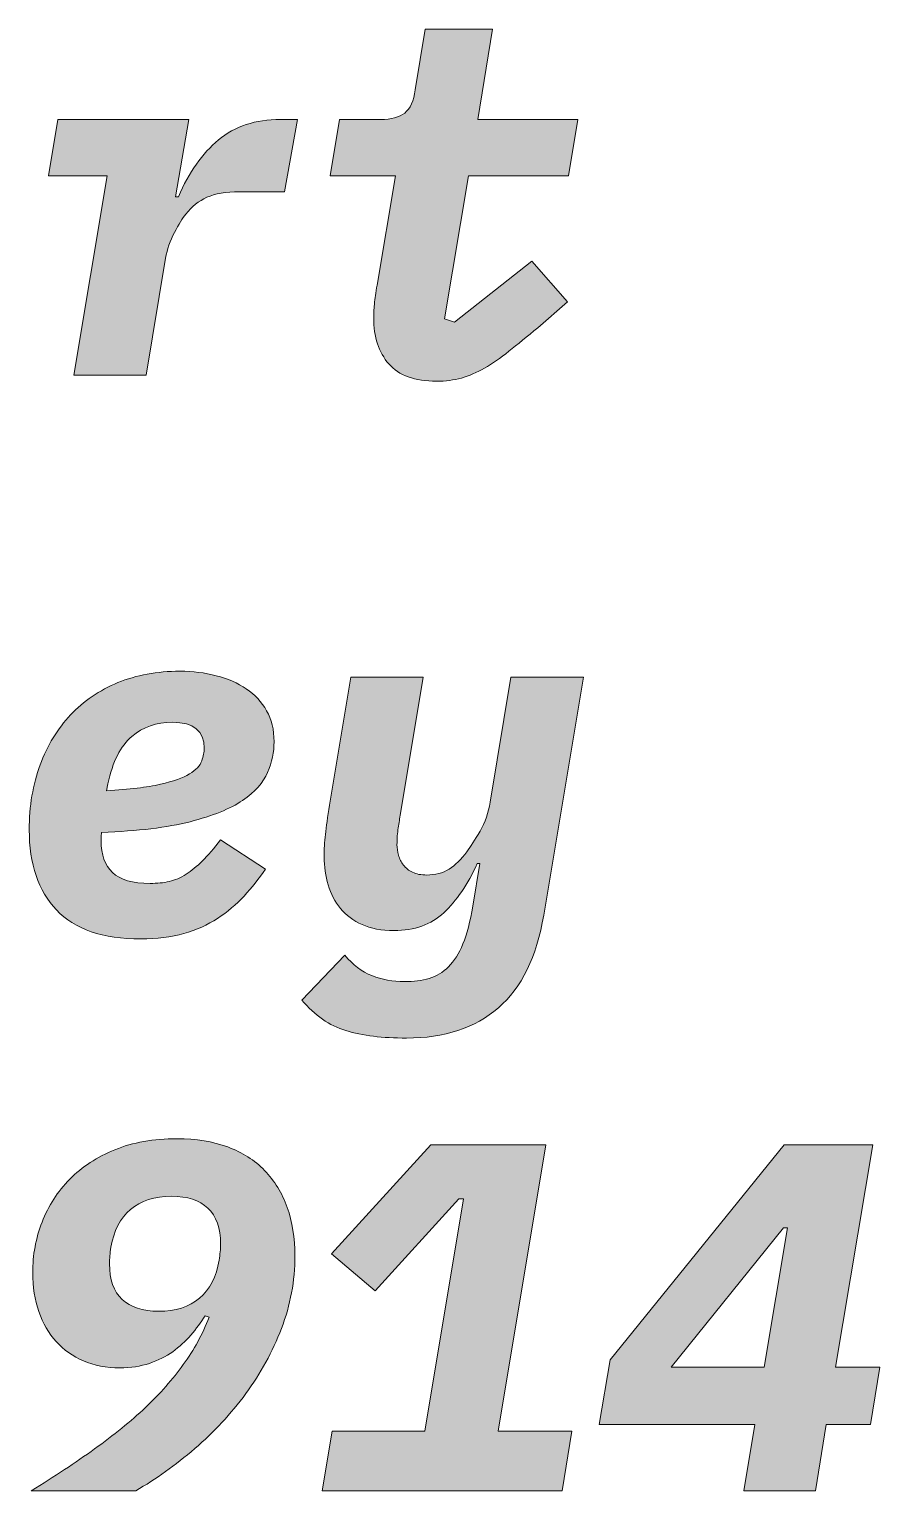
# Model space of a CAD drawing. Header units: millimetres. Extents: x 321 to 468, y -292 to -120.
# Drawn here: x 341.21 to 346.05, y -128.41 to -120.09 of the extents above; entities that cross this region are included whole.
import ezdxf

# ---------------------------------------------------------------- set-up
doc = ezdxf.new("R2010")
doc.units = ezdxf.units.MM
doc.header["$MEASUREMENT"] = 0
doc.layers.add('Layer 1', color=7, linetype='Continuous', lineweight=0)

msp = doc.modelspace()

# ---------------------------------------------------------------- hatches: boundary and pattern name
at = {"layer": 'Layer 1'}
h = msp.add_hatch(color=1, dxfattribs=at)
h.dxf.hatch_style = 2
edge = h.paths.add_edge_path()
edge.add_spline(control_points=[(343.5317, -122.0949), (343.4076, -122.0949), (343.3167, -122.0619), (343.2595, -121.9961), (343.202, -121.9303), (343.1734, -121.8427), (343.1734, -121.7335), (343.1734, -121.7074), (343.1748, -121.6805), (343.1775, -121.6533), (343.1803, -121.6259), (343.1854, -121.5907), (343.193, -121.5473), (343.193, -121.5473), (343.2974, -120.9265), (343.2974, -120.9265), (343.2974, -120.9265), (342.925, -120.9265), (342.925, -120.9265), (342.925, -120.9265), (342.9787, -120.6048), (342.9787, -120.6048), (342.9787, -120.6048), (343.213, -120.6048), (343.213, -120.6048), (343.2729, -120.6048), (343.3188, -120.5925), (343.3498, -120.5681), (343.3808, -120.5436), (343.4011, -120.4993), (343.4104, -120.4354), (343.4104, -120.4354), (343.4669, -120.0911), (343.4669, -120.0911), (343.4669, -120.0911), (343.8507, -120.0911), (343.8507, -120.0911), (343.8507, -120.0911), (343.7659, -120.6048), (343.7659, -120.6048), (343.7659, -120.6048), (344.3361, -120.6048), (344.3361, -120.6048), (344.3361, -120.6048), (344.2824, -120.9265), (344.2824, -120.9265), (344.2824, -120.9265), (343.7125, -120.9265), (343.7125, -120.9265), (343.7125, -120.9265), (343.5768, -121.7392), (343.5768, -121.7392), (343.5768, -121.7392), (343.6333, -121.759), (343.6333, -121.759), (343.6333, -121.759), (344.0736, -121.4119), (344.0736, -121.4119), (344.0736, -121.4119), (344.2768, -121.6433), (344.2768, -121.6433), (344.2768, -121.6433), (344.1077, -121.79), (344.1077, -121.79), (344.0474, -121.8409), (343.9926, -121.8856), (343.9437, -121.9241), (343.8948, -121.9626), (343.8483, -121.9947), (343.8042, -122.02), (343.7601, -122.0455), (343.7163, -122.0643), (343.6729, -122.0765), (343.6295, -122.0887), (343.5827, -122.0949), (343.5317, -122.0949)], knot_values=[0, 0, 0, 0, 1, 1, 1, 2, 2, 2, 3, 3, 3, 4, 4, 4, 5, 5, 5, 6, 6, 6, 7, 7, 7, 8, 8, 8, 9, 9, 9, 10, 10, 10, 11, 11, 11, 12, 12, 12, 13, 13, 13, 14, 14, 14, 15, 15, 15, 16, 16, 16, 17, 17, 17, 18, 18, 18, 19, 19, 19, 20, 20, 20, 21, 21, 21, 22, 22, 22, 23, 23, 23, 24, 24, 24, 25, 25, 25, 25], degree=3, periodic=0)
h = msp.add_hatch(color=1, dxfattribs=at)
h.dxf.hatch_style = 2
edge = h.paths.add_edge_path()
edge.add_spline(control_points=[(341.466, -122.061), (341.466, -122.061), (341.6551, -120.9265), (341.6551, -120.9265), (341.6551, -120.9265), (341.322, -120.9265), (341.322, -120.9265), (341.322, -120.9265), (341.3757, -120.6048), (341.3757, -120.6048), (341.3757, -120.6048), (342.1209, -120.6048), (342.1209, -120.6048), (342.1209, -120.6048), (342.0444, -121.045), (342.0444, -121.045), (342.0444, -121.045), (342.0616, -121.045), (342.0616, -121.045), (342.1216, -120.9059), (342.1977, -120.7977), (342.2901, -120.7205), (342.3824, -120.6433), (342.4999, -120.6048), (342.6428, -120.6048), (342.6428, -120.6048), (342.7389, -120.6048), (342.7389, -120.6048), (342.7389, -120.6048), (342.6656, -121.0168), (342.6656, -121.0168), (342.6656, -121.0168), (342.4086, -121.0168), (342.4086, -121.0168), (342.3314, -121.0168), (342.2697, -121.0271), (342.2239, -121.0478), (342.1777, -121.0685), (342.1378, -121.1005), (342.1037, -121.1437), (342.0851, -121.1663), (342.0634, -121.2013), (342.0389, -121.2481), (342.0144, -121.2953), (341.9976, -121.3441), (341.9883, -121.3949), (341.9883, -121.3949), (341.878, -122.061), (341.878, -122.061), (341.878, -122.061), (341.466, -122.061), (341.466, -122.061)], knot_values=[0, 0, 0, 0, 1, 1, 1, 2, 2, 2, 3, 3, 3, 4, 4, 4, 5, 5, 5, 6, 6, 6, 7, 7, 7, 8, 8, 8, 9, 9, 9, 10, 10, 10, 11, 11, 11, 12, 12, 12, 13, 13, 13, 14, 14, 14, 15, 15, 15, 16, 16, 16, 17, 17, 17, 17], degree=3, periodic=0)
h = msp.add_hatch(color=1, dxfattribs=at)
h.dxf.hatch_style = 2
edge = h.paths.add_edge_path()
edge.add_spline(control_points=[(342.0275, -124.0366), (341.9373, -124.0366), (341.8601, -124.0633), (341.796, -124.117), (341.7323, -124.1706), (341.6872, -124.2605), (341.6606, -124.3864), (341.6606, -124.3864), (341.6524, -124.4261), (341.6524, -124.4261), (341.7822, -124.4185), (341.8842, -124.4062), (341.9586, -124.3894), (342.0327, -124.3723), (342.0882, -124.3527), (342.125, -124.3301), (342.1616, -124.3075), (342.1846, -124.2831), (342.1943, -124.2567), (342.2036, -124.2304), (342.2084, -124.2059), (342.2084, -124.1833), (342.2084, -124.0855), (342.1481, -124.0366), (342.0275, -124.0366)], knot_values=[0, 0, 0, 0, 1, 1, 1, 2, 2, 2, 3, 3, 3, 4, 4, 4, 5, 5, 5, 6, 6, 6, 7, 7, 7, 8, 8, 8, 8], degree=3, periodic=0)
edge = h.paths.add_edge_path()
edge.add_spline(control_points=[(341.847, -125.2699), (341.6307, -125.2699), (341.4708, -125.2148), (341.3671, -125.1047), (341.2638, -124.9947), (341.2121, -124.8427), (341.2121, -124.6489), (341.2121, -124.5136), (341.2328, -124.3902), (341.2741, -124.2793), (341.3154, -124.1682), (341.3733, -124.0733), (341.4477, -123.9942), (341.5218, -123.9151), (341.6117, -123.854), (341.7171, -123.8108), (341.8226, -123.7675), (341.94, -123.7458), (342.0699, -123.7458), (342.1433, -123.7458), (342.2125, -123.7543), (342.2773, -123.7713), (342.3424, -123.7882), (342.3993, -123.8132), (342.4482, -123.8461), (342.4971, -123.879), (342.5357, -123.9203), (342.5639, -123.9703), (342.5922, -124.02), (342.6063, -124.079), (342.6063, -124.1467), (342.6063, -124.2049), (342.5939, -124.2633), (342.5695, -124.3217), (342.545, -124.3799), (342.4974, -124.4331), (342.4268, -124.481), (342.3565, -124.5291), (342.2566, -124.5695), (342.1278, -124.6024), (341.9989, -124.6353), (341.8308, -124.6557), (341.6241, -124.6631), (341.622, -124.6744), (341.6214, -124.6834), (341.6214, -124.6899), (341.6214, -124.6965), (341.6214, -124.7036), (341.6214, -124.7111), (341.6214, -124.79), (341.6427, -124.8503), (341.6861, -124.8917), (341.7295, -124.9332), (341.8008, -124.9538), (341.9008, -124.9538), (341.94, -124.9538), (341.9762, -124.9501), (342.0093, -124.9425), (342.042, -124.9351), (342.074, -124.9213), (342.1054, -124.9015), (342.1364, -124.8818), (342.1674, -124.8563), (342.1984, -124.8253), (342.2294, -124.7943), (342.2639, -124.7544), (342.3014, -124.7054), (342.3014, -124.7054), (342.5581, -124.8718), (342.5581, -124.8718), (342.5205, -124.9265), (342.4795, -124.9778), (342.4354, -125.0257), (342.3913, -125.0737), (342.341, -125.1161), (342.2845, -125.1528), (342.228, -125.1895), (342.164, -125.2181), (342.0926, -125.2388), (342.021, -125.2594), (341.939, -125.2699), (341.847, -125.2699)], knot_values=[0, 0, 0, 0, 1, 1, 1, 2, 2, 2, 3, 3, 3, 4, 4, 4, 5, 5, 5, 6, 6, 6, 7, 7, 7, 8, 8, 8, 9, 9, 9, 10, 10, 10, 11, 11, 11, 12, 12, 12, 13, 13, 13, 14, 14, 14, 15, 15, 15, 16, 16, 16, 17, 17, 17, 18, 18, 18, 19, 19, 19, 20, 20, 20, 21, 21, 21, 22, 22, 22, 23, 23, 23, 24, 24, 24, 25, 25, 25, 26, 26, 26, 27, 27, 27, 27], degree=3, periodic=0)
h = msp.add_hatch(color=1, dxfattribs=at)
h.dxf.hatch_style = 2
edge = h.paths.add_edge_path()
edge.add_spline(control_points=[(343.3598, -125.8342), (343.224, -125.8342), (343.1093, -125.8201), (343.0152, -125.7917), (342.9212, -125.7631), (342.8375, -125.7052), (342.7641, -125.6179), (342.7641, -125.6179), (343.0097, -125.3629), (343.0097, -125.3629), (343.0549, -125.4176), (343.1062, -125.4561), (343.1634, -125.4787), (343.2209, -125.5013), (343.2826, -125.5126), (343.3484, -125.5126), (343.4011, -125.5126), (343.4479, -125.5064), (343.4893, -125.4944), (343.531, -125.4821), (343.5675, -125.4601), (343.5995, -125.4282), (343.6316, -125.3964), (343.6588, -125.3528), (343.6815, -125.2977), (343.7039, -125.2422), (343.7229, -125.1707), (343.7377, -125.0825), (343.7377, -125.0825), (343.7773, -124.8408), (343.7773, -124.8408), (343.7773, -124.8408), (343.7632, -124.8408), (343.7632, -124.8408), (343.7087, -124.9594), (343.645, -125.0525), (343.5727, -125.1202), (343.5003, -125.1879), (343.4056, -125.2219), (343.2891, -125.2219), (343.2175, -125.2219), (343.1568, -125.2107), (343.1069, -125.1879), (343.0573, -125.1654), (343.0163, -125.1349), (342.9842, -125.0963), (342.9522, -125.0577), (342.9288, -125.0131), (342.9136, -124.9623), (342.8988, -124.9115), (342.8912, -124.8579), (342.8912, -124.8014), (342.8912, -124.7601), (342.8936, -124.7177), (342.8981, -124.6744), (342.9029, -124.631), (342.9109, -124.5756), (342.9222, -124.5079), (342.9222, -124.5079), (343.0435, -123.7798), (343.0435, -123.7798), (343.0435, -123.7798), (343.4555, -123.7798), (343.4555, -123.7798), (343.4555, -123.7798), (343.3256, -124.5558), (343.3256, -124.5558), (343.3219, -124.5823), (343.3177, -124.6095), (343.3129, -124.6378), (343.3084, -124.6658), (343.306, -124.6979), (343.306, -124.7337), (343.306, -124.7525), (343.3088, -124.7723), (343.3146, -124.793), (343.3201, -124.8136), (343.3294, -124.8324), (343.3429, -124.8493), (343.356, -124.8663), (343.3732, -124.8799), (343.3949, -124.8903), (343.4166, -124.9006), (343.4435, -124.9058), (343.4755, -124.9058), (343.5241, -124.9058), (343.5665, -124.8946), (343.6023, -124.8718), (343.6381, -124.8493), (343.6719, -124.8164), (343.7039, -124.7731), (343.7246, -124.7449), (343.7494, -124.706), (343.7787, -124.656), (343.808, -124.6062), (343.8273, -124.5511), (343.8366, -124.491), (343.8366, -124.491), (343.9551, -123.7798), (343.9551, -123.7798), (343.9551, -123.7798), (344.3671, -123.7798), (344.3671, -123.7798), (344.3671, -123.7798), (344.1414, -125.1344), (344.1414, -125.1344), (344.1018, -125.3714), (344.0157, -125.5474), (343.8831, -125.6622), (343.7504, -125.7769), (343.5761, -125.8342), (343.3598, -125.8342)], knot_values=[0, 0, 0, 0, 1, 1, 1, 2, 2, 2, 3, 3, 3, 4, 4, 4, 5, 5, 5, 6, 6, 6, 7, 7, 7, 8, 8, 8, 9, 9, 9, 10, 10, 10, 11, 11, 11, 12, 12, 12, 13, 13, 13, 14, 14, 14, 15, 15, 15, 16, 16, 16, 17, 17, 17, 18, 18, 18, 19, 19, 19, 20, 20, 20, 21, 21, 21, 22, 22, 22, 23, 23, 23, 24, 24, 24, 25, 25, 25, 26, 26, 26, 27, 27, 27, 28, 28, 28, 29, 29, 29, 30, 30, 30, 31, 31, 31, 32, 32, 32, 33, 33, 33, 34, 34, 34, 35, 35, 35, 36, 36, 36, 37, 37, 37, 37], degree=3, periodic=0)
h = msp.add_hatch(color=1, dxfattribs=at)
h.dxf.hatch_style = 2
edge = h.paths.add_edge_path()
edge.add_spline(control_points=[(341.9486, -127.3894), (342.0444, -127.3894), (342.1223, -127.3644), (342.1815, -127.3146), (342.2408, -127.2648), (342.278, -127.1928), (342.2928, -127.0986), (342.2987, -127.0648), (342.3014, -127.0338), (342.3014, -127.0056), (342.3014, -126.9151), (342.2773, -126.8474), (342.2294, -126.8023), (342.1815, -126.7572), (342.1123, -126.7346), (342.022, -126.7346), (341.9259, -126.7346), (341.8484, -126.7596), (341.7891, -126.8094), (341.7299, -126.8593), (341.6927, -126.9312), (341.6775, -127.0252), (341.672, -127.0591), (341.6692, -127.0901), (341.6692, -127.1184), (341.6692, -127.2087), (341.693, -127.2765), (341.7412, -127.3217), (341.7891, -127.3668), (341.8584, -127.3894), (341.9486, -127.3894)], knot_values=[0, 0, 0, 0, 1, 1, 1, 2, 2, 2, 3, 3, 3, 4, 4, 4, 5, 5, 5, 6, 6, 6, 7, 7, 7, 8, 8, 8, 9, 9, 9, 10, 10, 10, 10], degree=3, periodic=0)
edge = h.paths.add_edge_path()
edge.add_spline(control_points=[(342.7248, -127.0733), (342.7248, -127.2162), (342.6993, -127.354), (342.6483, -127.4867), (342.5977, -127.6193), (342.5298, -127.7432), (342.4454, -127.8579), (342.3607, -127.9726), (342.2639, -128.077), (342.1547, -128.171), (342.0455, -128.2653), (341.9335, -128.3452), (341.8188, -128.411), (341.8188, -128.411), (341.2235, -128.411), (341.2235, -128.411), (341.3551, -128.33), (341.4753, -128.2506), (341.5845, -128.1726), (341.6937, -128.0944), (341.7902, -128.0158), (341.8739, -127.9368), (341.9576, -127.8579), (342.0296, -127.7764), (342.0895, -127.6927), (342.1498, -127.609), (342.1988, -127.5192), (342.2363, -127.4233), (342.2363, -127.4233), (342.2139, -127.4147), (342.2139, -127.4147), (342.1895, -127.4524), (342.1622, -127.4891), (342.1319, -127.5247), (342.102, -127.5606), (342.0675, -127.5921), (342.0289, -127.6193), (341.9903, -127.6467), (341.9462, -127.6687), (341.8963, -127.6856), (341.8467, -127.7027), (341.7905, -127.7111), (341.7285, -127.7111), (341.6513, -127.7111), (341.5821, -127.6979), (341.5211, -127.6715), (341.4598, -127.6453), (341.4081, -127.6086), (341.3657, -127.5614), (341.3234, -127.5146), (341.2906, -127.4576), (341.2669, -127.3907), (341.2434, -127.3241), (341.2317, -127.2502), (341.2317, -127.1692), (341.2317, -127.0695), (341.2496, -126.9735), (341.2855, -126.8814), (341.3209, -126.7892), (341.3737, -126.7077), (341.4432, -126.6373), (341.5128, -126.5667), (341.5986, -126.5107), (341.7003, -126.4693), (341.8019, -126.428), (341.9194, -126.4072), (342.053, -126.4072), (342.1622, -126.4072), (342.2587, -126.4227), (342.3424, -126.4538), (342.4261, -126.4848), (342.4961, -126.5296), (342.5526, -126.5878), (342.6091, -126.6462), (342.6518, -126.7162), (342.6811, -126.7982), (342.71, -126.88), (342.7248, -126.9716), (342.7248, -127.0733)], knot_values=[0, 0, 0, 0, 1, 1, 1, 2, 2, 2, 3, 3, 3, 4, 4, 4, 5, 5, 5, 6, 6, 6, 7, 7, 7, 8, 8, 8, 9, 9, 9, 10, 10, 10, 11, 11, 11, 12, 12, 12, 13, 13, 13, 14, 14, 14, 15, 15, 15, 16, 16, 16, 17, 17, 17, 18, 18, 18, 19, 19, 19, 20, 20, 20, 21, 21, 21, 22, 22, 22, 23, 23, 23, 24, 24, 24, 25, 25, 25, 26, 26, 26, 26], degree=3, periodic=0)
h = msp.add_hatch(color=1, dxfattribs=at)
h.dxf.hatch_style = 2
edge = h.paths.add_edge_path()
edge.add_spline(control_points=[(342.8799, -128.411), (342.8799, -128.411), (342.9364, -128.0723), (342.9364, -128.0723), (342.9364, -128.0723), (343.4641, -128.0723), (343.4641, -128.0723), (343.4641, -128.0723), (343.6843, -126.7487), (343.6843, -126.7487), (343.6843, -126.7487), (343.6588, -126.7487), (343.6588, -126.7487), (343.6588, -126.7487), (343.182, -127.2736), (343.182, -127.2736), (343.182, -127.2736), (342.9336, -127.0619), (342.9336, -127.0619), (342.9336, -127.0619), (343.4979, -126.4411), (343.4979, -126.4411), (343.4979, -126.4411), (344.1528, -126.4411), (344.1528, -126.4411), (344.1528, -126.4411), (343.8817, -128.0723), (343.8817, -128.0723), (343.8817, -128.0723), (344.3023, -128.0723), (344.3023, -128.0723), (344.3023, -128.0723), (344.2458, -128.411), (344.2458, -128.411), (344.2458, -128.411), (342.8799, -128.411), (342.8799, -128.411)], knot_values=[0, 0, 0, 0, 1, 1, 1, 2, 2, 2, 3, 3, 3, 4, 4, 4, 5, 5, 5, 6, 6, 6, 7, 7, 7, 8, 8, 8, 9, 9, 9, 10, 10, 10, 11, 11, 11, 12, 12, 12, 12], degree=3, periodic=0)
h = msp.add_hatch(color=1, dxfattribs=at)
h.dxf.hatch_style = 2
edge = h.paths.add_edge_path()
edge.add_spline(control_points=[(344.8666, -127.7082), (344.8666, -127.7082), (345.3972, -127.7082), (345.3972, -127.7082), (345.3972, -127.7082), (345.5298, -126.9151), (345.5298, -126.9151), (345.5298, -126.9151), (345.5074, -126.9151), (345.5074, -126.9151), (345.5074, -126.9151), (344.8666, -127.7082), (344.8666, -127.7082)], knot_values=[0, 0, 0, 0, 1, 1, 1, 2, 2, 2, 3, 3, 3, 4, 4, 4, 4], degree=3, periodic=0)
edge = h.paths.add_edge_path()
edge.add_spline(control_points=[(345.2814, -128.411), (345.2814, -128.411), (345.3434, -128.0329), (345.3434, -128.0329), (345.3434, -128.0329), (344.4574, -128.0329), (344.4574, -128.0329), (344.4574, -128.0329), (344.5194, -127.666), (344.5194, -127.666), (344.5194, -127.666), (345.5102, -126.4411), (345.5102, -126.4411), (345.5102, -126.4411), (346.0152, -126.4411), (346.0152, -126.4411), (346.0152, -126.4411), (345.8037, -127.7082), (345.8037, -127.7082), (345.8037, -127.7082), (346.0549, -127.7082), (346.0549, -127.7082), (346.0549, -127.7082), (346.0011, -128.0329), (346.0011, -128.0329), (346.0011, -128.0329), (345.75, -128.0329), (345.75, -128.0329), (345.75, -128.0329), (345.688, -128.411), (345.688, -128.411), (345.688, -128.411), (345.2814, -128.411), (345.2814, -128.411)], knot_values=[0, 0, 0, 0, 1, 1, 1, 2, 2, 2, 3, 3, 3, 4, 4, 4, 5, 5, 5, 6, 6, 6, 7, 7, 7, 8, 8, 8, 9, 9, 9, 10, 10, 10, 11, 11, 11, 11], degree=3, periodic=0)

# ---------------------------------------------------------------- linework, layer by layer
for points, knots in [([(343.5317, -122.0949), (343.4076, -122.0949), (343.3167, -122.0619), (343.2595, -121.9961), (343.202, -121.9303), (343.1734, -121.8427), (343.1734, -121.7335), (343.1734, -121.7074), (343.1748, -121.6805), (343.1775, -121.6533), (343.1803, -121.6259), (343.1854, -121.5907), (343.193, -121.5473), (343.193, -121.5473), (343.2974, -120.9265), (343.2974, -120.9265), (343.2974, -120.9265), (342.925, -120.9265), (342.925, -120.9265), (342.925, -120.9265), (342.9787, -120.6048), (342.9787, -120.6048), (342.9787, -120.6048), (343.213, -120.6048), (343.213, -120.6048), (343.2729, -120.6048), (343.3188, -120.5925), (343.3498, -120.5681), (343.3808, -120.5436), (343.4011, -120.4993), (343.4104, -120.4354), (343.4104, -120.4354), (343.4669, -120.0911), (343.4669, -120.0911), (343.4669, -120.0911), (343.8507, -120.0911), (343.8507, -120.0911), (343.8507, -120.0911), (343.7659, -120.6048), (343.7659, -120.6048), (343.7659, -120.6048), (344.3361, -120.6048), (344.3361, -120.6048), (344.3361, -120.6048), (344.2824, -120.9265), (344.2824, -120.9265), (344.2824, -120.9265), (343.7125, -120.9265), (343.7125, -120.9265), (343.7125, -120.9265), (343.5768, -121.7392), (343.5768, -121.7392), (343.5768, -121.7392), (343.6333, -121.759), (343.6333, -121.759), (343.6333, -121.759), (344.0736, -121.4119), (344.0736, -121.4119), (344.0736, -121.4119), (344.2768, -121.6433), (344.2768, -121.6433), (344.2768, -121.6433), (344.1077, -121.79), (344.1077, -121.79), (344.0474, -121.8409), (343.9926, -121.8856), (343.9437, -121.9241), (343.8948, -121.9626), (343.8483, -121.9947), (343.8042, -122.02), (343.7601, -122.0455), (343.7163, -122.0643), (343.6729, -122.0765), (343.6295, -122.0887), (343.5827, -122.0949), (343.5317, -122.0949)], [0, 0, 0, 0, 1, 1, 1, 2, 2, 2, 3, 3, 3, 4, 4, 4, 5, 5, 5, 6, 6, 6, 7, 7, 7, 8, 8, 8, 9, 9, 9, 10, 10, 10, 11, 11, 11, 12, 12, 12, 13, 13, 13, 14, 14, 14, 15, 15, 15, 16, 16, 16, 17, 17, 17, 18, 18, 18, 19, 19, 19, 20, 20, 20, 21, 21, 21, 22, 22, 22, 23, 23, 23, 24, 24, 24, 25, 25, 25, 25]), ([(341.466, -122.061), (341.466, -122.061), (341.6551, -120.9265), (341.6551, -120.9265), (341.6551, -120.9265), (341.322, -120.9265), (341.322, -120.9265), (341.322, -120.9265), (341.3757, -120.6048), (341.3757, -120.6048), (341.3757, -120.6048), (342.1209, -120.6048), (342.1209, -120.6048), (342.1209, -120.6048), (342.0444, -121.045), (342.0444, -121.045), (342.0444, -121.045), (342.0616, -121.045), (342.0616, -121.045), (342.1216, -120.9059), (342.1977, -120.7977), (342.2901, -120.7205), (342.3824, -120.6433), (342.4999, -120.6048), (342.6428, -120.6048), (342.6428, -120.6048), (342.7389, -120.6048), (342.7389, -120.6048), (342.7389, -120.6048), (342.6656, -121.0168), (342.6656, -121.0168), (342.6656, -121.0168), (342.4086, -121.0168), (342.4086, -121.0168), (342.3314, -121.0168), (342.2697, -121.0271), (342.2239, -121.0478), (342.1777, -121.0685), (342.1378, -121.1005), (342.1037, -121.1437), (342.0851, -121.1663), (342.0634, -121.2013), (342.0389, -121.2481), (342.0144, -121.2953), (341.9976, -121.3441), (341.9883, -121.3949), (341.9883, -121.3949), (341.878, -122.061), (341.878, -122.061), (341.878, -122.061), (341.466, -122.061), (341.466, -122.061)], [0, 0, 0, 0, 1, 1, 1, 2, 2, 2, 3, 3, 3, 4, 4, 4, 5, 5, 5, 6, 6, 6, 7, 7, 7, 8, 8, 8, 9, 9, 9, 10, 10, 10, 11, 11, 11, 12, 12, 12, 13, 13, 13, 14, 14, 14, 15, 15, 15, 16, 16, 16, 17, 17, 17, 17]), ([(341.847, -125.2699), (341.6307, -125.2699), (341.4708, -125.2148), (341.3671, -125.1047), (341.2638, -124.9947), (341.2121, -124.8427), (341.2121, -124.6489), (341.2121, -124.5136), (341.2328, -124.3902), (341.2741, -124.2793), (341.3154, -124.1682), (341.3733, -124.0733), (341.4477, -123.9942), (341.5218, -123.9151), (341.6117, -123.854), (341.7171, -123.8108), (341.8226, -123.7675), (341.94, -123.7458), (342.0699, -123.7458), (342.1433, -123.7458), (342.2125, -123.7543), (342.2773, -123.7713), (342.3424, -123.7882), (342.3993, -123.8132), (342.4482, -123.8461), (342.4971, -123.879), (342.5357, -123.9203), (342.5639, -123.9703), (342.5922, -124.02), (342.6063, -124.079), (342.6063, -124.1467), (342.6063, -124.2049), (342.5939, -124.2633), (342.5695, -124.3217), (342.545, -124.3799), (342.4974, -124.4331), (342.4268, -124.481), (342.3565, -124.5291), (342.2566, -124.5695), (342.1278, -124.6024), (341.9989, -124.6353), (341.8308, -124.6557), (341.6241, -124.6631), (341.622, -124.6744), (341.6214, -124.6834), (341.6214, -124.6899), (341.6214, -124.6965), (341.6214, -124.7036), (341.6214, -124.7111), (341.6214, -124.79), (341.6427, -124.8503), (341.6861, -124.8917), (341.7295, -124.9332), (341.8008, -124.9538), (341.9008, -124.9538), (341.94, -124.9538), (341.9762, -124.9501), (342.0093, -124.9425), (342.042, -124.9351), (342.074, -124.9213), (342.1054, -124.9015), (342.1364, -124.8818), (342.1674, -124.8563), (342.1984, -124.8253), (342.2294, -124.7943), (342.2639, -124.7544), (342.3014, -124.7054), (342.3014, -124.7054), (342.5581, -124.8718), (342.5581, -124.8718), (342.5205, -124.9265), (342.4795, -124.9778), (342.4354, -125.0257), (342.3913, -125.0737), (342.341, -125.1161), (342.2845, -125.1528), (342.228, -125.1895), (342.164, -125.2181), (342.0926, -125.2388), (342.021, -125.2594), (341.939, -125.2699), (341.847, -125.2699)], [0, 0, 0, 0, 1, 1, 1, 2, 2, 2, 3, 3, 3, 4, 4, 4, 5, 5, 5, 6, 6, 6, 7, 7, 7, 8, 8, 8, 9, 9, 9, 10, 10, 10, 11, 11, 11, 12, 12, 12, 13, 13, 13, 14, 14, 14, 15, 15, 15, 16, 16, 16, 17, 17, 17, 18, 18, 18, 19, 19, 19, 20, 20, 20, 21, 21, 21, 22, 22, 22, 23, 23, 23, 24, 24, 24, 25, 25, 25, 26, 26, 26, 27, 27, 27, 27]), ([(343.3598, -125.8342), (343.224, -125.8342), (343.1093, -125.8201), (343.0152, -125.7917), (342.9212, -125.7631), (342.8375, -125.7052), (342.7641, -125.6179), (342.7641, -125.6179), (343.0097, -125.3629), (343.0097, -125.3629), (343.0549, -125.4176), (343.1062, -125.4561), (343.1634, -125.4787), (343.2209, -125.5013), (343.2826, -125.5126), (343.3484, -125.5126), (343.4011, -125.5126), (343.4479, -125.5064), (343.4893, -125.4944), (343.531, -125.4821), (343.5675, -125.4601), (343.5995, -125.4282), (343.6316, -125.3964), (343.6588, -125.3528), (343.6815, -125.2977), (343.7039, -125.2422), (343.7229, -125.1707), (343.7377, -125.0825), (343.7377, -125.0825), (343.7773, -124.8408), (343.7773, -124.8408), (343.7773, -124.8408), (343.7632, -124.8408), (343.7632, -124.8408), (343.7087, -124.9594), (343.645, -125.0525), (343.5727, -125.1202), (343.5003, -125.1879), (343.4056, -125.2219), (343.2891, -125.2219), (343.2175, -125.2219), (343.1568, -125.2107), (343.1069, -125.1879), (343.0573, -125.1654), (343.0163, -125.1349), (342.9842, -125.0963), (342.9522, -125.0577), (342.9288, -125.0131), (342.9136, -124.9623), (342.8988, -124.9115), (342.8912, -124.8579), (342.8912, -124.8014), (342.8912, -124.7601), (342.8936, -124.7177), (342.8981, -124.6744), (342.9029, -124.631), (342.9109, -124.5756), (342.9222, -124.5079), (342.9222, -124.5079), (343.0435, -123.7798), (343.0435, -123.7798), (343.0435, -123.7798), (343.4555, -123.7798), (343.4555, -123.7798), (343.4555, -123.7798), (343.3256, -124.5558), (343.3256, -124.5558), (343.3219, -124.5823), (343.3177, -124.6095), (343.3129, -124.6378), (343.3084, -124.6658), (343.306, -124.6979), (343.306, -124.7337), (343.306, -124.7525), (343.3088, -124.7723), (343.3146, -124.793), (343.3201, -124.8136), (343.3294, -124.8324), (343.3429, -124.8493), (343.356, -124.8663), (343.3732, -124.8799), (343.3949, -124.8903), (343.4166, -124.9006), (343.4435, -124.9058), (343.4755, -124.9058), (343.5241, -124.9058), (343.5665, -124.8946), (343.6023, -124.8718), (343.6381, -124.8493), (343.6719, -124.8164), (343.7039, -124.7731), (343.7246, -124.7449), (343.7494, -124.706), (343.7787, -124.656), (343.808, -124.6062), (343.8273, -124.5511), (343.8366, -124.491), (343.8366, -124.491), (343.9551, -123.7798), (343.9551, -123.7798), (343.9551, -123.7798), (344.3671, -123.7798), (344.3671, -123.7798), (344.3671, -123.7798), (344.1414, -125.1344), (344.1414, -125.1344), (344.1018, -125.3714), (344.0157, -125.5474), (343.8831, -125.6622), (343.7504, -125.7769), (343.5761, -125.8342), (343.3598, -125.8342)], [0, 0, 0, 0, 1, 1, 1, 2, 2, 2, 3, 3, 3, 4, 4, 4, 5, 5, 5, 6, 6, 6, 7, 7, 7, 8, 8, 8, 9, 9, 9, 10, 10, 10, 11, 11, 11, 12, 12, 12, 13, 13, 13, 14, 14, 14, 15, 15, 15, 16, 16, 16, 17, 17, 17, 18, 18, 18, 19, 19, 19, 20, 20, 20, 21, 21, 21, 22, 22, 22, 23, 23, 23, 24, 24, 24, 25, 25, 25, 26, 26, 26, 27, 27, 27, 28, 28, 28, 29, 29, 29, 30, 30, 30, 31, 31, 31, 32, 32, 32, 33, 33, 33, 34, 34, 34, 35, 35, 35, 36, 36, 36, 37, 37, 37, 37]), ([(342.0275, -124.0366), (341.9373, -124.0366), (341.8601, -124.0633), (341.796, -124.117), (341.7323, -124.1706), (341.6872, -124.2605), (341.6606, -124.3864), (341.6606, -124.3864), (341.6524, -124.4261), (341.6524, -124.4261), (341.7822, -124.4185), (341.8842, -124.4062), (341.9586, -124.3894), (342.0327, -124.3723), (342.0882, -124.3527), (342.125, -124.3301), (342.1616, -124.3075), (342.1846, -124.2831), (342.1943, -124.2567), (342.2036, -124.2304), (342.2084, -124.2059), (342.2084, -124.1833), (342.2084, -124.0855), (342.1481, -124.0366), (342.0275, -124.0366)], [0, 0, 0, 0, 1, 1, 1, 2, 2, 2, 3, 3, 3, 4, 4, 4, 5, 5, 5, 6, 6, 6, 7, 7, 7, 8, 8, 8, 8]), ([(342.7248, -127.0733), (342.7248, -127.2162), (342.6993, -127.354), (342.6483, -127.4867), (342.5977, -127.6193), (342.5298, -127.7432), (342.4454, -127.8579), (342.3607, -127.9726), (342.2639, -128.077), (342.1547, -128.171), (342.0455, -128.2653), (341.9335, -128.3452), (341.8188, -128.411), (341.8188, -128.411), (341.2235, -128.411), (341.2235, -128.411), (341.3551, -128.33), (341.4753, -128.2506), (341.5845, -128.1726), (341.6937, -128.0944), (341.7902, -128.0158), (341.8739, -127.9368), (341.9576, -127.8579), (342.0296, -127.7764), (342.0895, -127.6927), (342.1498, -127.609), (342.1988, -127.5192), (342.2363, -127.4233), (342.2363, -127.4233), (342.2139, -127.4147), (342.2139, -127.4147), (342.1895, -127.4524), (342.1622, -127.4891), (342.1319, -127.5247), (342.102, -127.5606), (342.0675, -127.5921), (342.0289, -127.6193), (341.9903, -127.6467), (341.9462, -127.6687), (341.8963, -127.6856), (341.8467, -127.7027), (341.7905, -127.7111), (341.7285, -127.7111), (341.6513, -127.7111), (341.5821, -127.6979), (341.5211, -127.6715), (341.4598, -127.6453), (341.4081, -127.6086), (341.3657, -127.5614), (341.3234, -127.5146), (341.2906, -127.4576), (341.2669, -127.3907), (341.2434, -127.3241), (341.2317, -127.2502), (341.2317, -127.1692), (341.2317, -127.0695), (341.2496, -126.9735), (341.2855, -126.8814), (341.3209, -126.7892), (341.3737, -126.7077), (341.4432, -126.6373), (341.5128, -126.5667), (341.5986, -126.5107), (341.7003, -126.4693), (341.8019, -126.428), (341.9194, -126.4072), (342.053, -126.4072), (342.1622, -126.4072), (342.2587, -126.4227), (342.3424, -126.4538), (342.4261, -126.4848), (342.4961, -126.5296), (342.5526, -126.5878), (342.6091, -126.6462), (342.6518, -126.7162), (342.6811, -126.7982), (342.71, -126.88), (342.7248, -126.9716), (342.7248, -127.0733)], [0, 0, 0, 0, 1, 1, 1, 2, 2, 2, 3, 3, 3, 4, 4, 4, 5, 5, 5, 6, 6, 6, 7, 7, 7, 8, 8, 8, 9, 9, 9, 10, 10, 10, 11, 11, 11, 12, 12, 12, 13, 13, 13, 14, 14, 14, 15, 15, 15, 16, 16, 16, 17, 17, 17, 18, 18, 18, 19, 19, 19, 20, 20, 20, 21, 21, 21, 22, 22, 22, 23, 23, 23, 24, 24, 24, 25, 25, 25, 26, 26, 26, 26]), ([(342.8799, -128.411), (342.8799, -128.411), (342.9364, -128.0723), (342.9364, -128.0723), (342.9364, -128.0723), (343.4641, -128.0723), (343.4641, -128.0723), (343.4641, -128.0723), (343.6843, -126.7487), (343.6843, -126.7487), (343.6843, -126.7487), (343.6588, -126.7487), (343.6588, -126.7487), (343.6588, -126.7487), (343.182, -127.2736), (343.182, -127.2736), (343.182, -127.2736), (342.9336, -127.0619), (342.9336, -127.0619), (342.9336, -127.0619), (343.4979, -126.4411), (343.4979, -126.4411), (343.4979, -126.4411), (344.1528, -126.4411), (344.1528, -126.4411), (344.1528, -126.4411), (343.8817, -128.0723), (343.8817, -128.0723), (343.8817, -128.0723), (344.3023, -128.0723), (344.3023, -128.0723), (344.3023, -128.0723), (344.2458, -128.411), (344.2458, -128.411), (344.2458, -128.411), (342.8799, -128.411), (342.8799, -128.411)], [0, 0, 0, 0, 1, 1, 1, 2, 2, 2, 3, 3, 3, 4, 4, 4, 5, 5, 5, 6, 6, 6, 7, 7, 7, 8, 8, 8, 9, 9, 9, 10, 10, 10, 11, 11, 11, 12, 12, 12, 12]), ([(345.2814, -128.411), (345.2814, -128.411), (345.3434, -128.0329), (345.3434, -128.0329), (345.3434, -128.0329), (344.4574, -128.0329), (344.4574, -128.0329), (344.4574, -128.0329), (344.5194, -127.666), (344.5194, -127.666), (344.5194, -127.666), (345.5102, -126.4411), (345.5102, -126.4411), (345.5102, -126.4411), (346.0152, -126.4411), (346.0152, -126.4411), (346.0152, -126.4411), (345.8037, -127.7082), (345.8037, -127.7082), (345.8037, -127.7082), (346.0549, -127.7082), (346.0549, -127.7082), (346.0549, -127.7082), (346.0011, -128.0329), (346.0011, -128.0329), (346.0011, -128.0329), (345.75, -128.0329), (345.75, -128.0329), (345.75, -128.0329), (345.688, -128.411), (345.688, -128.411), (345.688, -128.411), (345.2814, -128.411), (345.2814, -128.411)], [0, 0, 0, 0, 1, 1, 1, 2, 2, 2, 3, 3, 3, 4, 4, 4, 5, 5, 5, 6, 6, 6, 7, 7, 7, 8, 8, 8, 9, 9, 9, 10, 10, 10, 11, 11, 11, 11]), ([(341.9486, -127.3894), (342.0444, -127.3894), (342.1223, -127.3644), (342.1815, -127.3146), (342.2408, -127.2648), (342.278, -127.1928), (342.2928, -127.0986), (342.2987, -127.0648), (342.3014, -127.0338), (342.3014, -127.0056), (342.3014, -126.9151), (342.2773, -126.8474), (342.2294, -126.8023), (342.1815, -126.7572), (342.1123, -126.7346), (342.022, -126.7346), (341.9259, -126.7346), (341.8484, -126.7596), (341.7891, -126.8094), (341.7299, -126.8593), (341.6927, -126.9312), (341.6775, -127.0252), (341.672, -127.0591), (341.6692, -127.0901), (341.6692, -127.1184), (341.6692, -127.2087), (341.693, -127.2765), (341.7412, -127.3217), (341.7891, -127.3668), (341.8584, -127.3894), (341.9486, -127.3894)], [0, 0, 0, 0, 1, 1, 1, 2, 2, 2, 3, 3, 3, 4, 4, 4, 5, 5, 5, 6, 6, 6, 7, 7, 7, 8, 8, 8, 9, 9, 9, 10, 10, 10, 10]), ([(344.8666, -127.7082), (344.8666, -127.7082), (345.3972, -127.7082), (345.3972, -127.7082), (345.3972, -127.7082), (345.5298, -126.9151), (345.5298, -126.9151), (345.5298, -126.9151), (345.5074, -126.9151), (345.5074, -126.9151), (345.5074, -126.9151), (344.8666, -127.7082), (344.8666, -127.7082)], [0, 0, 0, 0, 1, 1, 1, 2, 2, 2, 3, 3, 3, 4, 4, 4, 4])]:
    msp.add_open_spline(points, degree=3, knots=knots, dxfattribs=at)

doc.saveas('drawing.dxf')
